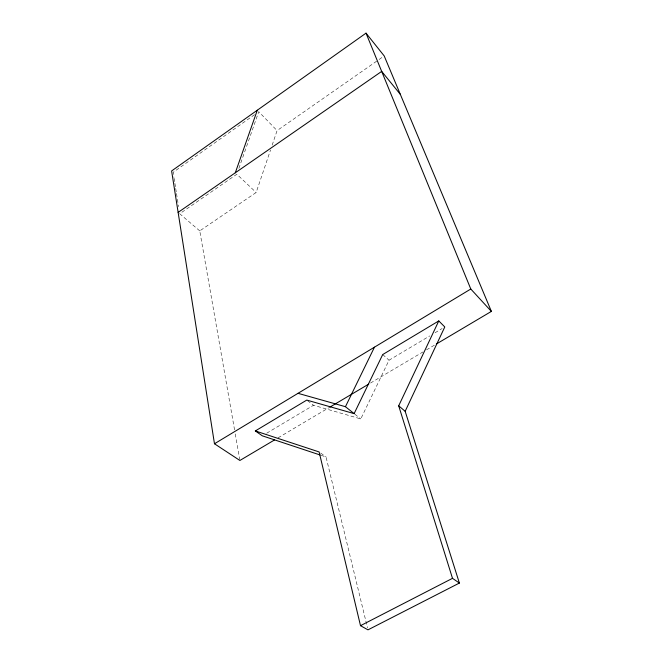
<?xml version="1.0" encoding="UTF-8"?>
<svg xmlns="http://www.w3.org/2000/svg" width="663" height="663" viewBox="0 0 663 663"><rect width="100%" height="100%" fill="white"/><g stroke="black" fill="none" stroke-linecap="round" stroke-linejoin="round"><path stroke-width="0.5" stroke-dasharray="3.31 2.49" d="M234.545 429.856L199.754 230.898L256.15 192.502L270.537 149.954M272.17 145.114L277.076 130.611L378.291 60.043M238.887 168.377L258.752 111.707L277.076 130.611M307.524 400.667L313.5 405.275L360.78 418.925L389.032 360.216L429.748 335.926M254.559 114.682L173.151 172.314L173.955 177.369M379.137 59.455L382.51 57.101M266.725 433.188L313.5 405.275M435.052 332.76L442.138 328.533M278.104 437.82L328.757 407.795M370.526 383.04L422.953 351.962M426.508 349.857L434.505 345.116M321.141 455.324L326.039 456.956L367.501 627.836M320.668 453.061L326.039 456.956M354.862 414.209L360.78 418.925M199.754 230.898L179.714 213.751L236.832 174.236L256.15 192.502M382.708 354.556L389.032 360.216M235.257 433.942L239.716 459.451M174.112 178.38L174.75 182.416M174.916 183.427L175.554 187.472M175.712 188.483L176.35 192.527M176.515 193.538L178.596 206.674"/><path stroke-width="0.99" d="M235.299 172.794L257.302 110.215M255.33 430.942L319.127 451.942L360.506 625.681L367.99 629.85L459.384 583.059L405.168 411.309L444.79 326.95L438.782 320.925L382.708 354.556L354.125 413.621L306.778 400.087L255.33 430.942L262.308 435.815L320.163 455M459.384 583.059L452.498 578.335L398.695 405.806L438.782 320.925M354.125 413.621L345.448 406.701L374.462 347.172M436.287 344.064L491.382 311.403L384.2 55.932L366.017 33.15L171.618 170.946L214.472 443.762L239.89 460.47L274.548 439.925M178.132 212.392L381.681 71.397L400.311 94.328M214.472 443.762L470.788 289.018L491.382 311.403M329.644 407.273L368.744 384.092M360.506 625.681L452.498 578.335M298.01 393.325L345.448 406.701M398.695 405.806L405.168 411.309M366.017 33.15L470.788 289.018"/></g></svg>
